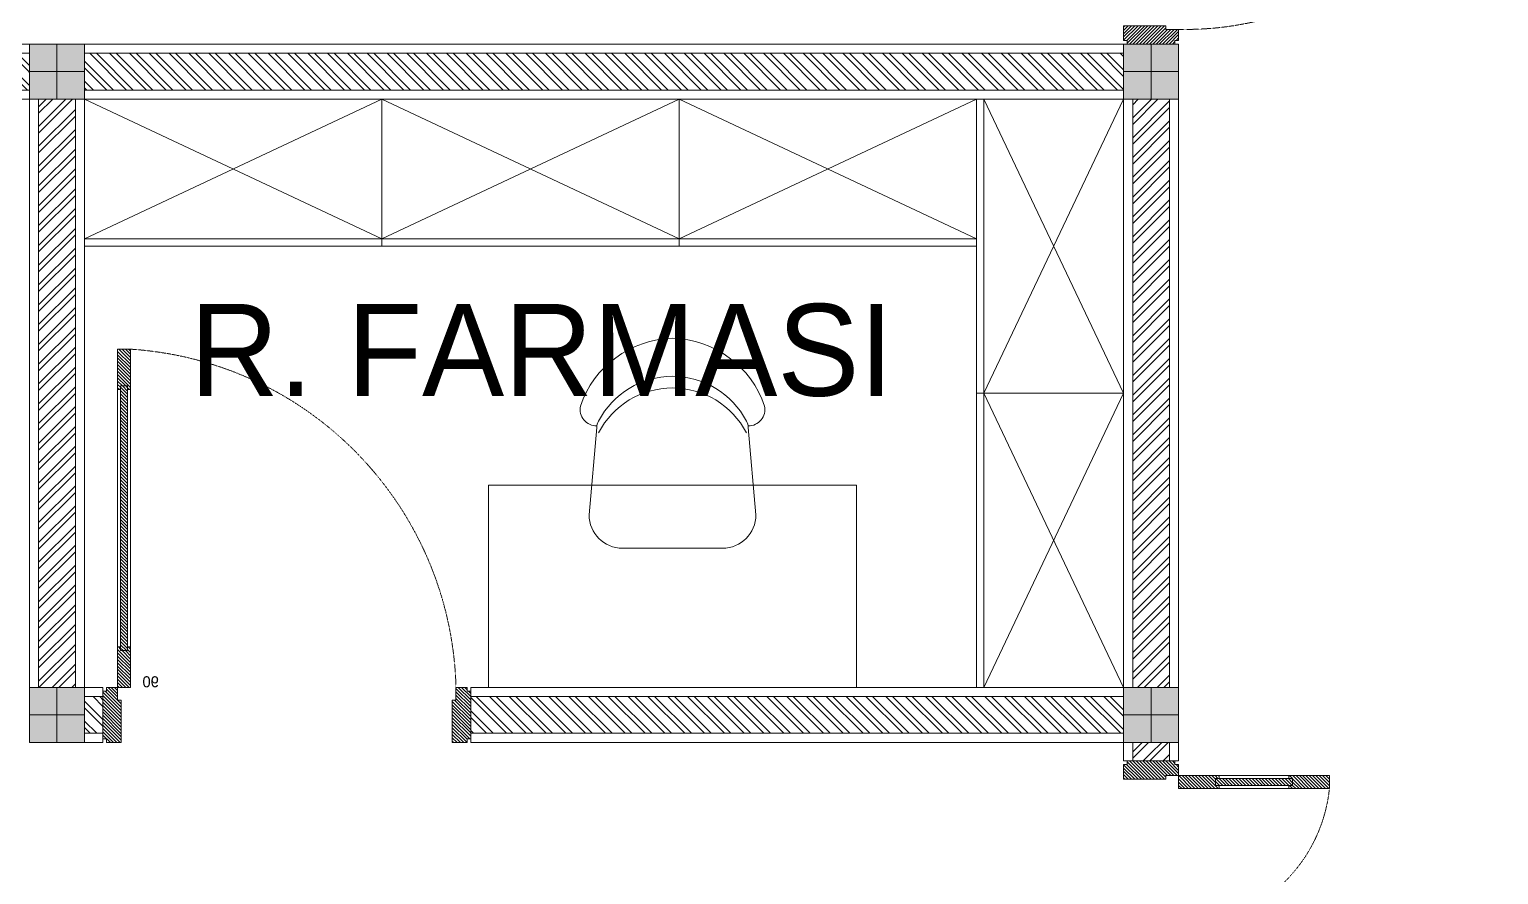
# Model space of a CAD drawing. Header units: millimetres. Extents: x -280308 to 6402717, y -14 to 2073074.
# Drawn here: x -21092 to -17097, y 411989 to 414288 of the extents above; entities that cross this region are included whole.
import ezdxf

# ---------------------------------------------------------------- set-up
doc = ezdxf.new("R2010")
doc.units = ezdxf.units.MM
doc.linetypes.add('ACAD_ISO03W100', pattern=[30, 12, -18])
doc.layers.get('0').update_dxf_attribs({"lineweight": 0})
for name, color, linetype, lineweight in [('_Door & Window', 1, 'Continuous', 0), ('A-ALINE-1', 91, 'Continuous', 20), ('A-ALINE-3', 111, 'Continuous', 15), ('A-ALINE-6', 117, 'Continuous', 9), ('A-Furn', 250, 'Continuous', 0), ('A-FURN-EQPM', 177, 'Continuous', 0)]:
    doc.layers.add(name, color=color, linetype=linetype, lineweight=lineweight)
doc.layers.add('A-FILL-1', color=7, linetype='Continuous', lineweight=0, true_color=0x454545)
doc.layers.add('A-TEXT', color=254, linetype='Continuous')
doc.layers.add('FURNITURE', color=26, linetype='Continuous')
doc.styles.add('Annotative', font='arial.ttf', dxfattribs={"height": 1.25})
doc.styles.add('CENTURY', font='GOTHIC.TTF')
pattern_1 = [(314.9999999999999, (53194.57291761902, 90792.15747045138), (26.94076836320747, 26.94076836320746), []), (314.9999999999999, (53194.57291761902, 90774.19695045141), (26.94076836320747, 26.94076836320746), [])]
pattern_2 = [(134.9999999999999, (51.18041058460949, 3.296918293926865e-10), (-4.490128060534579, -4.490128060534575), [])]
pattern_3 = [(134.9999999999999, (0, 0), (-4.490128060534579, -4.490128060534575), [])]

# ---------------------------------------------------------------- blocks, each defined once
blk = doc.blocks.new('A$Ccf87384a')
blk.add_wipeout([(-75, 74.99999999999909), (75.00000000002728, 74.99999999999909), (75.00000000002728, -75), (-75, -75)])
blk.add_wipeout([(-74.99999999999818, -74.99999999999974), (-74.99999999999818, 75.00000000000753), (75, 75.00000000000756), (75, -74.99999999999972)])
at = {"layer": 'A-FILL-1', "ltscale": 0.25}
h = blk.add_hatch(color=256, dxfattribs=at)
h.dxf.hatch_style = 1
h.paths.add_polyline_path([(-75, -75), (-75, 75), (75, 75), (75, -75)])
at = {"layer": 'A-ALINE-1'}
blk.add_lwpolyline([(-75, -75), (-75, 75), (75, 75), (75, -75)], close=True, dxfattribs=at)
at = {"layer": 'A-FILL-1', "ltscale": 0.25}
for p, q in [((0, 75), (0, -75)), ((-75, 0), (75, 0))]:
    blk.add_line(p, q, dxfattribs=at)
blk = doc.blocks.new('A$C6ab96ad6')
at = {"layer": 'A-Furn'}
h = blk.add_hatch(dxfattribs=at)
h.set_pattern_fill('ANSI31', color=256, scale=2, angle=540, style=0)
h.set_pattern_definition([(225, (-3598.320602994849, 30706.99540839973), (4.490128060534577, -4.490128060534577), [])])
h.paths.add_polyline_path([(10.000000012893, 960.0000000035216), (10.000000012893, 850.0000000035216), (2.000000012863893, 850.0000000035216), (2.000000012892997, 860.0000000034051), (-16.999999987107, 860.0000000034051), (-16.999999987107, 850.0000000035216), (-24.999999987107, 850.0000000035216), (-24.999999987107, 960.0000000035216)])
h = blk.add_hatch(dxfattribs=at)
h.set_pattern_fill('ANSI31', color=256, scale=2, angle=540, style=0)
h.set_pattern_definition([(225, (-3598.320602994849, 30816.99540839973), (4.490128060534577, -4.490128060534577), [])])
h.paths.add_polyline_path([(2.000000012892997, 860.0000000034051), (-16.99999999941792, 860.0000000034051), (-16.99999999941792, 250.0000000004948), (2.000000012892997, 250.0000000004948)])
h = blk.add_hatch(dxfattribs=at)
h.set_pattern_fill('ANSI31', color=256, scale=2, angle=540, style=0)
h.set_pattern_definition([(225, (-3198.320602995023, 30306.99540839973), (4.490128060534577, -4.490128060534577), [])])
h.paths.add_polyline_path([(-1210.000000012893, 560.0000000035216), (-1210.000000012893, 450.0000000035216), (-1202.000000012864, 450.0000000035216), (-1202.000000012893, 460.0000000034051), (-1183.000000012893, 460.0000000034051), (-1183.000000012893, 450.0000000035216), (-1175.000000012893, 450.0000000035216), (-1175.000000012893, 560.0000000035216)])
h = blk.add_hatch(dxfattribs=at)
h.set_pattern_fill('ANSI31', color=256, scale=2, angle=540, style=0)
h.set_pattern_definition([(225, (-3198.320602995023, 30816.99540839973), (4.490128060534577, -4.490128060534577), [])])
h.paths.add_polyline_path([(-1202.000000012893, 460.0000000034051), (-1183.000000000582, 460.0000000034051), (-1183.000000000582, 250.0000000004948), (-1202.000000012893, 250.0000000004948)])
h = blk.add_hatch(dxfattribs=at)
h.set_pattern_fill('ANSI31', color=256, scale=2, angle=540, style=0)
h.set_pattern_definition([(225, (-2593.773514220753, 30816.99540841204), (4.490128060534577, -4.490128060534577), [])])
h.paths.add_polyline_path([(-1210.000000000582, 150.0000000003783), (-1210.000000000582, 260.0000000003783), (-1202.000000000553, 260.0000000003711), (-1202.000000000582, 250.0000000004948), (-1183.000000000582, 250.0000000004948), (-1183.000000000582, 260.0000000003783), (-1175.000000000582, 260.0000000003783), (-1175.000000000582, 150.0000000003783)])
h = blk.add_hatch(dxfattribs=at)
h.set_pattern_fill('ANSI31', color=256, scale=2, angle=540, style=0)
h.set_pattern_definition([(225, (-2993.773514220578, 30816.99540841204), (4.490128060534577, -4.490128060534577), [])])
h.paths.add_polyline_path([(10.00000000058208, 150.0000000003783), (10.00000000058208, 260.0000000003783), (2.000000000552973, 260.0000000003711), (2.000000000582077, 250.0000000004948), (-16.99999999941792, 250.0000000004948), (-16.99999999941792, 260.0000000003783), (-24.99999999941792, 260.0000000003783), (-24.99999999941792, 150.0000000003783)])
h = blk.add_hatch(dxfattribs=at)
h.set_pattern_fill('ANSI31', color=256, scale=2, angle=540, style=0)
h.set_pattern_definition([(225, (-3898.32060299578, 30765.81499781512), (4.490128060534577, -4.490128060534577), [])])
h.paths.add_polyline_path([(-1239.999999999854, -5.820766091346741e-11), (-1239.999999999884, 9.999999999941792), (-1249.999999999884, 9.999999999941792), (-1249.999999999884, 139.9999999998545), (-1239.999999999884, 139.9999999998545), (-1239.999999999854, 149.9999999997672), (-1210.000000000582, 150.0000000003783), (-1210.000000000611, 115.0000000077416), (-1200.000000000611, 115.0000000077416), (-1200, 0)])
h = blk.add_hatch(dxfattribs=at)
h.set_pattern_fill('ANSI31', color=256, scale=2, angle=540, style=0)
h.set_pattern_definition([(225, (-3598.320602994529, 30765.81499781512), (4.490128060534577, -4.490128060534577), [])])
h.paths.add_polyline_path([(39.99999999985448, -5.820766091346741e-11), (39.99999999988358, 9.999999999941792), (49.99999999988358, 9.999999999941792), (49.99999999988358, 139.9999999998545), (39.99999999988358, 139.9999999998545), (39.99999999985448, 149.9999999997672), (10.00000000058208, 150.0000000003783), (10.00000000061118, 115.0000000077416), (6.111804395914078e-10, 115.0000000077416), (0, 0)])
at = {"layer": '_Door & Window'}
for points in [[(10.000000012893, 960.0000000035216), (10.000000012893, 850.0000000035216), (2.000000012863893, 850.0000000035216), (2.000000012892997, 860.0000000034051), (-16.999999987107, 860.0000000034051), (-16.999999987107, 850.0000000035216), (-24.999999987107, 850.0000000035216), (-24.999999987107, 960.0000000035216), (10.000000012893, 960.0000000035216)], [(-1210.000000012893, 560.0000000035216), (-1210.000000012893, 450.0000000035216), (-1202.000000012864, 450.0000000035216), (-1202.000000012893, 460.0000000034051), (-1183.000000012893, 460.0000000034051), (-1183.000000012893, 450.0000000035216), (-1175.000000012893, 450.0000000035216), (-1175.000000012893, 560.0000000035216), (-1210.000000012893, 560.0000000035216)], [(-1210.000000000582, 150.0000000003783), (-1210.000000000582, 260.0000000003783), (-1202.000000000553, 260.0000000003711), (-1202.000000000582, 250.0000000004948), (-1183.000000000582, 250.0000000004948), (-1183.000000000582, 260.0000000003783), (-1175.000000000582, 260.0000000003783), (-1175.000000000582, 150.0000000003783), (-1210.000000000582, 150.0000000003783)], [(10.00000000058208, 150.0000000003783), (10.00000000058208, 260.0000000003783), (2.000000000552973, 260.0000000003711), (2.000000000582077, 250.0000000004948), (-16.99999999941792, 250.0000000004948), (-16.99999999941792, 260.0000000003783), (-24.99999999941792, 260.0000000003783), (-24.99999999941792, 150.0000000003783), (10.00000000058208, 150.0000000003783)], [(-1239.999999999854, -5.820766091346741e-11), (-1239.999999999884, 9.999999999941792), (-1249.999999999884, 9.999999999941792), (-1249.999999999884, 139.9999999998545), (-1239.999999999884, 139.9999999998545), (-1239.999999999854, 149.9999999997672), (-1210.000000000582, 150.0000000003783), (-1210.000000000611, 115.0000000077416), (-1200.000000000611, 115.0000000077416), (-1200, 0), (-1239.999999999854, -5.820766091346741e-11)], [(39.99999999985448, -5.820766091346741e-11), (39.99999999988358, 9.999999999941792), (49.99999999988358, 9.999999999941792), (49.99999999988358, 139.9999999998545), (39.99999999988358, 139.9999999998545), (39.99999999985448, 149.9999999997672), (10.00000000058208, 150.0000000003783), (10.00000000061118, 115.0000000077416), (6.111804395914078e-10, 115.0000000077416), (0, 0), (39.99999999985448, -5.820766091346741e-11)]]:
    blk.add_lwpolyline(points, dxfattribs=at)
for points in [[(10.00000000058208, 150.0000000003783), (-24.999999987107, 150.0000000003783), (-24.999999987107, 960.0000000035216), (10.00000000058208, 960.0000000035216)], [(-1210.000000000582, 150.0000000003783), (-1175.000000012893, 150.0000000003783), (-1175.000000012893, 560.0000000035216), (-1210.000000000582, 560.0000000035216)]]:
    blk.add_lwpolyline(points, close=True, dxfattribs=at)
at = {"layer": '_Door & Window', "linetype": 'ACAD_ISO03W100', "ltscale": 0.02}
for centre, radius, start, end in [((22.15318361329264, 139.1291594183103), 822.2250497890324, 93.28885543498365, 179.2424562674238), ((-1218.092067441175, 144.0926212447503), 418.1337991375786, 0.8094995735841771, 84.08470413536858)]:
    blk.add_arc(centre, radius, start, end, dxfattribs=at)
at = {"layer": 'A-Furn'}
for points in [[(2.000000012892997, 860.0000000034051), (-16.99999999941792, 860.0000000034051), (-16.99999999941792, 250.0000000004948), (2.000000012892997, 250.0000000004948)], [(-1202.000000012893, 460.0000000034051), (-1183.000000000582, 460.0000000034051), (-1183.000000000582, 250.0000000004948), (-1202.000000012893, 250.0000000004948)]]:
    blk.add_lwpolyline(points, close=True, dxfattribs=at)
at = {"layer": 'Defpoints', "ltscale": 0.25, "insert": (-98.86915493193081, 182.1054837065982), "char_height": 30.00000000000001, "attachment_point": 1, "style": 'CENTURY'}
blk.add_mtext_dynamic_manual_height_columns('120', width=78.46666834107602, gutter_width=750.0000000000001, heights=[0], dxfattribs=at)
blk = doc.blocks.new('P180')
at = {"layer": 'A-Furn'}
h = blk.add_hatch(dxfattribs=at)
h.set_pattern_fill('ANSI31', color=256, scale=2, angle=450, style=0)
h.set_pattern_definition(pattern_3)
h.paths.add_polyline_path([(-30765.81499781518, -2658.320602995926), (-30755.81499781518, -2658.320602995896), (-30755.81499781518, -2648.320602995896), (-30625.81499781529, -2648.320602995896), (-30625.81499781529, -2658.320602995896), (-30615.81499781535, -2658.320602995926), (-30615.81499781471, -2688.320602995198), (-30650.81499780738, -2688.320602995169), (-30650.81499780738, -2698.320602995169), (-30765.81499781512, -2698.32060299578)])
h = blk.add_hatch(dxfattribs=at)
h.set_pattern_fill('ANSI31', color=256, scale=2, angle=450, style=0)
h.set_pattern_definition([(134.9999999999999, (51.18041059692041, -604.5470887739539), (-4.490128060534579, -4.490128060534575), [])])
h.paths.add_polyline_path([(-30615.81499781471, -3608.320602995111), (-30505.81499781471, -3608.320602995111), (-30505.81499781477, -3600.320602995082), (-30515.8149978146, -3600.320602995111), (-30515.8149978146, -3581.320602995111), (-30505.81499781471, -3581.320602995111), (-30505.81499781471, -3573.320602995111), (-30615.81499781471, -3573.320602995111)])
h = blk.add_hatch(dxfattribs=at)
h.set_pattern_fill('ANSI31', color=256, scale=2, angle=450, style=0)
h.set_pattern_definition(pattern_2)
h.paths.add_polyline_path([(-29795.81499781169, -3600.320603007422), (-29795.81499781169, -3581.320602995111), (-30515.8149978146, -3581.320602995111), (-30515.8149978146, -3600.320603007422)])
h = blk.add_hatch(dxfattribs=at)
h.set_pattern_fill('ANSI31', color=256, scale=2, angle=450, style=0)
h.set_pattern_definition(pattern_2)
h.paths.add_polyline_path([(-29695.81499781157, -3608.320603007422), (-29805.81499781157, -3608.320603007422), (-29805.81499781157, -3600.320603007392), (-29795.81499781169, -3600.320603007422), (-29795.81499781169, -3581.320603007422), (-29805.81499781157, -3581.320603007422), (-29805.81499781157, -3573.320603007422), (-29695.81499781157, -3573.320603007422)])
h = blk.add_hatch(dxfattribs=at)
h.set_pattern_fill('ANSI31', color=256, scale=2, angle=450, style=0)
h.set_pattern_definition(pattern_3)
h.paths.add_polyline_path([(-30765.81499781518, -3638.320602994383), (-30755.81499781518, -3638.320602994412), (-30755.81499781518, -3648.320602994412), (-30625.81499781529, -3648.320602994412), (-30625.81499781529, -3638.320602994412), (-30615.81499781535, -3638.320602994383), (-30615.81499781471, -3608.320602995111), (-30650.81499780738, -3608.32060299514), (-30650.81499780738, -3598.32060299514), (-30765.81499781512, -3598.320602994529)])
at = {"layer": '_Door & Window'}
for points in [[(-30765.81499781518, -2658.320602995926), (-30755.81499781518, -2658.320602995896), (-30755.81499781518, -2648.320602995896), (-30625.81499781529, -2648.320602995896), (-30625.81499781529, -2658.320602995896), (-30615.81499781535, -2658.320602995926), (-30615.81499781471, -2688.320602995198), (-30650.81499780738, -2688.320602995169), (-30650.81499780738, -2698.320602995169), (-30765.81499781512, -2698.32060299578), (-30765.81499781518, -2658.320602995926)], [(-30615.81499781471, -3608.320602995111), (-30505.81499781471, -3608.320602995111), (-30505.81499781477, -3600.320602995082), (-30515.8149978146, -3600.320602995111), (-30515.8149978146, -3581.320602995111), (-30505.81499781471, -3581.320602995111), (-30505.81499781471, -3573.320602995111), (-30615.81499781471, -3573.320602995111), (-30615.81499781471, -3608.320602995111)], [(-29695.81499781157, -3608.320603007422), (-29805.81499781157, -3608.320603007422), (-29805.81499781157, -3600.320603007392), (-29795.81499781169, -3600.320603007422), (-29795.81499781169, -3581.320603007422), (-29805.81499781157, -3581.320603007422), (-29805.81499781157, -3573.320603007422), (-29695.81499781157, -3573.320603007422), (-29695.81499781157, -3608.320603007422)], [(-30765.81499781518, -3638.320602994383), (-30755.81499781518, -3638.320602994412), (-30755.81499781518, -3648.320602994412), (-30625.81499781529, -3648.320602994412), (-30625.81499781529, -3638.320602994412), (-30615.81499781535, -3638.320602994383), (-30615.81499781471, -3608.320602995111), (-30650.81499780738, -3608.32060299514), (-30650.81499780738, -3598.32060299514), (-30765.81499781512, -3598.320602994529), (-30765.81499781518, -3638.320602994383)]]:
    blk.add_lwpolyline(points, dxfattribs=at)
blk.add_lwpolyline([(-30615.81499781471, -3608.320602995111), (-30615.81499781471, -3573.320603007422), (-29695.81499781157, -3573.320603007422), (-29695.81499781157, -3608.320602995111)], close=True, dxfattribs=at)
at = {"layer": '_Door & Window', "linetype": 'ACAD_ISO03W100', "ltscale": 0.02}
blk.add_arc((-30640.46836873813, -3634.642285435199), 946.6427601551408, 3.715185801855247, 88.50768010302117, dxfattribs=at)
at = {"layer": 'A-Furn'}
blk.add_lwpolyline([(-29795.81499781169, -3600.320603007422), (-29795.81499781169, -3581.320602995111), (-30515.8149978146, -3581.320602995111), (-30515.8149978146, -3600.320603007422)], close=True, dxfattribs=at)
at = {"layer": 'Defpoints', "ltscale": 0.25, "insert": (-30585.62549089151, -3496.192778148339), "char_height": 30, "attachment_point": 1, "rotation": 270, "style": 'CENTURY'}
blk.add_mtext_dynamic_manual_height_columns('90', width=78.466668341076, gutter_width=750, heights=[0], dxfattribs=at)
blk = doc.blocks.new('A$Ca4ca9c0b')
at = {"layer": 'A-Furn'}
h = blk.add_hatch(dxfattribs=at)
h.set_pattern_fill('ANSI31', color=256, scale=2, angle=540, style=0)
h.set_pattern_definition([(225, (109566.3125288526, -240668.4215420193), (4.490128060534577, -4.490128060534577), [])])
h.paths.add_polyline_path([(10.000000012893, 1020.000000003551), (10.000000012893, 910.0000000035507), (2.000000012863893, 910.0000000035507), (2.000000012892997, 920.0000000034343), (-16.999999987107, 920.0000000034343), (-16.999999987107, 910.0000000035507), (-24.999999987107, 910.0000000035507), (-24.999999987107, 1020.000000003551)])
h = blk.add_hatch(dxfattribs=at)
h.set_pattern_fill('ANSI31', color=256, scale=2, angle=540, style=0)
h.set_pattern_definition([(225, (109566.3125288526, -240568.4215420193), (4.490128060534577, -4.490128060534577), [])])
h.paths.add_polyline_path([(2.000000012892997, 920.0000000034343), (-16.99999999941792, 920.0000000034343), (-16.99999999941792, 250.0000000005239), (2.000000012892997, 250.0000000005239)])
h = blk.add_hatch(dxfattribs=at)
h.set_pattern_fill('ANSI31', color=256, scale=2, angle=540, style=0)
h.set_pattern_definition([(225, (110170.8596176268, -240618.421542007), (4.490128060534577, -4.490128060534577), [])])
h.paths.add_polyline_path([(10.00000000058208, 150.0000000004075), (10.00000000058208, 260.0000000004075), (2.000000000552973, 260.0000000003492), (2.000000000582077, 250.0000000005239), (-16.99999999941792, 250.0000000005239), (-16.99999999941792, 260.0000000004075), (-24.99999999941792, 260.0000000004075), (-24.99999999941792, 150.0000000004075)])
h = blk.add_hatch(dxfattribs=at)
h.set_pattern_fill('ANSI31', color=256, scale=2, angle=540, style=0)
h.set_pattern_definition([(225, (109716.3125288529, -240669.6019526039), (4.490128060534577, -4.490128060534577), [])])
h.paths.add_polyline_path([(-889.999999998603, -5.820766091346741e-11), (-889.9999999986321, 9.999999999941792), (-899.9999999986321, 9.999999999941792), (-899.9999999986321, 139.9999999998254), (-889.9999999986321, 139.9999999998254), (-889.999999998603, 149.9999999997672), (-859.9999999993306, 150.0000000004075), (-859.9999999993597, 115.0000000077416), (-849.9999999993597, 115.0000000077416), (-849.9999999987485, 0)])
h = blk.add_hatch(dxfattribs=at)
h.set_pattern_fill('ANSI31', color=256, scale=2, angle=540, style=0)
h.set_pattern_definition([(225, (109566.3125288529, -240669.6019526039), (4.490128060534577, -4.490128060534577), [])])
h.paths.add_polyline_path([(39.99999999985448, -5.820766091346741e-11), (39.99999999988358, 9.999999999941792), (49.99999999988358, 9.999999999941792), (49.99999999988358, 139.9999999998254), (39.99999999988358, 139.9999999998254), (39.99999999985448, 149.9999999997672), (10.00000000058208, 150.0000000004075), (10.00000000061118, 115.0000000077416), (6.111804395914078e-10, 115.0000000077416), (0, 0)])
at = {"layer": '_Door & Window'}
for points in [[(10.000000012893, 1020.000000003551), (10.000000012893, 910.0000000035507), (2.000000012863893, 910.0000000035507), (2.000000012892997, 920.0000000034343), (-16.999999987107, 920.0000000034343), (-16.999999987107, 910.0000000035507), (-24.999999987107, 910.0000000035507), (-24.999999987107, 1020.000000003551), (10.000000012893, 1020.000000003551)], [(10.00000000058208, 150.0000000004075), (10.00000000058208, 260.0000000004075), (2.000000000552973, 260.0000000003492), (2.000000000582077, 250.0000000005239), (-16.99999999941792, 250.0000000005239), (-16.99999999941792, 260.0000000004075), (-24.99999999941792, 260.0000000004075), (-24.99999999941792, 150.0000000004075), (10.00000000058208, 150.0000000004075)], [(-889.999999998603, -5.820766091346741e-11), (-889.9999999986321, 9.999999999941792), (-899.9999999986321, 9.999999999941792), (-899.9999999986321, 139.9999999998254), (-889.9999999986321, 139.9999999998254), (-889.999999998603, 149.9999999997672), (-859.9999999993306, 150.0000000004075), (-859.9999999993597, 115.0000000077416), (-849.9999999993597, 115.0000000077416), (-849.9999999987485, 0), (-889.999999998603, -5.820766091346741e-11)], [(39.99999999985448, -5.820766091346741e-11), (39.99999999988358, 9.999999999941792), (49.99999999988358, 9.999999999941792), (49.99999999988358, 139.9999999998254), (39.99999999988358, 139.9999999998254), (39.99999999985448, 149.9999999997672), (10.00000000058208, 150.0000000004075), (10.00000000061118, 115.0000000077416), (6.111804395914078e-10, 115.0000000077416), (0, 0), (39.99999999985448, -5.820766091346741e-11)]]:
    blk.add_lwpolyline(points, dxfattribs=at)
blk.add_lwpolyline([(10.00000000058208, 150.0000000004075), (-24.999999987107, 150.0000000004075), (-24.999999987107, 1020.000000003551), (10.00000000058208, 1020.000000003551)], close=True, dxfattribs=at)
at = {"layer": '_Door & Window', "linetype": 'ACAD_ISO03W100', "ltscale": 0.02}
blk.add_arc((-6.929301123745972, 166.9526288348716), 853.2391276210273, 91.21474571532441, 181.138459278602, dxfattribs=at)
at = {"layer": 'A-Furn'}
blk.add_lwpolyline([(2.000000012892997, 920.0000000034343), (-16.99999999941792, 920.0000000034343), (-16.99999999941792, 250.0000000005239), (2.000000012892997, 250.0000000005239)], close=True, dxfattribs=at)
at = {"layer": 'Defpoints', "ltscale": 0.25, "insert": (-87.73789995184052, 181.5505102498573), "char_height": 30.00000000000001, "attachment_point": 1, "style": 'CENTURY'}
blk.add_mtext_dynamic_manual_height_columns('85', width=78.46666834107602, gutter_width=750.0000000000001, heights=[0], dxfattribs=at)
blk = doc.blocks.new('A$C7a9db0a0')
at = {"layer": 'A-FILL-1', "ltscale": 0.25}
h = blk.add_hatch(dxfattribs=at)
h.set_pattern_fill('ANSI32', color=256, scale=4, angle=270)
h.set_pattern_definition([(314.9999999999999, (64069.57291761902, 92542.1574704515), (26.94076836320747, 26.94076836320746), []), (314.9999999999999, (64069.57291761902, 92524.19695045153), (26.94076836320747, 26.94076836320746), [])])
h.paths.add_polyline_path([(27897.82668425934, -12136.02525884681), (22897.82668425934, -12136.02525884687), (22897.82668425934, -12036.02525884687), (27897.82668425934, -12036.02525884681)])
h = blk.add_hatch(dxfattribs=at)
h.set_pattern_fill('ANSI32', color=256, scale=4, angle=180)
h.set_pattern_definition([(224.9999999999999, (129626.0094135577, -40282.77149220643), (26.94076836320746, -26.94076836320747), []), (224.9999999999999, (129608.0488935577, -40282.77149220643), (26.94076836320746, -26.94076836320747), [])])
h.paths.add_polyline_path([(24947.82668425946, -13761.02525884687), (24947.82668425934, -12161.02525884687), (25047.82668425934, -12161.02525884687), (25047.82668425946, -13761.02525884687)])
h = blk.add_hatch(dxfattribs=at)
h.set_pattern_fill('ANSI32', color=256, scale=4, angle=360)
h.set_pattern_definition([(44.99999999999994, (-76655.35604503896, 26860.72097451292), (-26.94076836320746, 26.94076836320747), []), (44.99999999999994, (-76637.395525039, 26860.72097451292), (-26.94076836320746, 26.94076836320747), [])])
h.paths.add_polyline_path([(28022.82668425934, -12161.02525884681), (28022.82668425934, -13961.02525884681), (27922.82668425934, -13961.02525884681), (27922.82668425934, -12161.02525884681)])
at = {"layer": 'A-ALINE-3', "linetype": 'Continuous'}
for points in [[(27897.82668425934, -12136.02525884681), (22897.82668425934, -12136.02525884687), (22897.82668425934, -12036.02525884687), (27897.82668425934, -12036.02525884681)], [(24947.82668425946, -13761.02525884687), (24947.82668425934, -12161.02525884687), (25047.82668425934, -12161.02525884687), (25047.82668425946, -13761.02525884687)], [(28022.82668425934, -12161.02525884681), (28022.82668425934, -13961.02525884681), (27922.82668425934, -13961.02525884681), (27922.82668425934, -12161.02525884681)]]:
    blk.add_lwpolyline(points, close=True, dxfattribs=at)
at = {"layer": 'A-ALINE-6'}
for points in [[(27897.82668425934, -12161.02525884681), (22897.82668425934, -12161.02525884687), (22897.82668425934, -12011.02525884687), (27897.82668425934, -12011.02525884681)], [(24922.82668425946, -13761.02525884687), (24922.82668425934, -12161.02525884687), (25072.82668425934, -12161.02525884687), (25072.82668425946, -13761.02525884687)], [(28047.82668425934, -12161.02525884681), (28047.82668425934, -13961.02525884681), (27897.82668425934, -13961.02525884681), (27897.82668425934, -12161.02525884681)]]:
    blk.add_lwpolyline(points, close=True, dxfattribs=at)
at = {"xscale": -1, "rotation": 270}
blk.add_blockref('P180', (28771.13219900767, 16854.78973896836), dxfattribs=at)
at = {"ltscale": 0.25, "rotation": 270}
blk.add_blockref('A$C6ab96ad6', (27897.82668425934, -15211.0252588467), dxfattribs=at)
at = {"ltscale": 0.25}
for p in [(24997.82668425934, -12086.02525884687), (27972.82668425934, -12086.02525884681), (24997.82668425934, -13836.02525884687), (27972.82668425934, -13836.02525884681)]:
    blk.add_blockref('A$Ccf87384a', p, dxfattribs=at)
at = {"layer": 'A-FILL-1', "ltscale": 0.25}
h = blk.add_hatch(dxfattribs=at)
h.set_pattern_fill('ANSI32', color=256, scale=4, angle=270)
h.set_pattern_definition(pattern_1)
h.paths.add_polyline_path([(25122.82668425934, -13886.02525884681), (25072.82668425934, -13886.02525884687), (25072.82668425934, -13786.02525884687), (25122.82668425934, -13786.02525884681)])
h = blk.add_hatch(dxfattribs=at)
h.set_pattern_fill('ANSI32', color=256, scale=4, angle=270)
h.set_pattern_definition(pattern_1)
h.paths.add_polyline_path([(26122.82668425783, -13886.02525884681), (27897.82668425934, -13886.02525884681), (27897.82668425934, -13786.02525884681), (26122.82668425783, -13786.02525884681)])
at = {"layer": 'A-ALINE-3', "linetype": 'Continuous'}
for points in [[(25122.82668425934, -13886.02525884681), (25072.82668425934, -13886.02525884687), (25072.82668425934, -13786.02525884687), (25122.82668425934, -13786.02525884681)], [(26122.82668425783, -13886.02525884681), (27897.82668425934, -13886.02525884681), (27897.82668425934, -13786.02525884681), (26122.82668425783, -13786.02525884681)]]:
    blk.add_lwpolyline(points, close=True, dxfattribs=at)
at = {"layer": 'A-ALINE-6'}
for points in [[(25122.82668425934, -13911.02525884681), (25072.82668425934, -13911.02525884687), (25072.82668425934, -13761.02525884687), (25122.82668425934, -13761.02525884681)], [(26122.82668425783, -13911.02525884681), (27897.82668425934, -13911.02525884681), (27897.82668425934, -13761.02525884681), (26122.82668425783, -13761.02525884681)]]:
    blk.add_lwpolyline(points, close=True, dxfattribs=at)
at = {"ltscale": 0.25, "xscale": -1, "rotation": 270}
blk.add_blockref('A$Ca4ca9c0b', (27897.82668425946, -11111.02525884821), dxfattribs=at)
blk = doc.blocks.new('A$Ccc440957')
at = {"layer": 'FURNITURE', "color": 0, "linetype": 'ByBlock', "lineweight": -2}
for p, q in [((-44.88442327553639, 188.9999984996684), (-243.2860219831928, 171.7181555930583)), ((30.71557612431934, 2.91038304567337e-11), (30.71557612431934, 113.3999990998127)), ((30.71557612431934, 2.91038304567337e-11), (30.71557612431934, -113.3999990997545)), ((-44.88442327553639, -188.9999984996102), (-243.2860219831928, -171.7181555930292))]:
    blk.add_line(p, q, dxfattribs=at)
for centre, radius, start, end in [((-218.7990458970889, -5.697135790280299), 226.4345063344819, 108.7287839218197, 178.5582750162501), ((-284.3108639196726, 171.6382983024232), 37.79999969992786, 0, 100.970951477702), ((-170.0833592179115, 2.91038304567337e-11), 188.9999984996421, 117.545340958912, 180), ((-143.6822389923036, 2.91038304567337e-11), 188.9999984996421, 117.545340958912, 180), ((-240.0058597030584, 134.060745794588), 37.79999969992786, 94.97820448884448, 117.545340958912), ((-44.88442327553639, 113.3999990998127), 75.59999939985572, 0, 90), ((-218.7990458970889, 5.697135790309403), 226.4345063344819, 181.4417249837499, 251.2712160781803), ((-170.0833592179115, 2.91038304567337e-11), 188.9999984996421, 180, 242.454659041088), ((-143.6822389923036, 2.91038304567337e-11), 188.9999984996421, 180, 242.454659041088), ((-44.88442327553639, -113.3999990997545), 75.59999939985572, 270, 0), ((-284.3108639196726, -171.6382983023941), 37.79999969992786, 259.029048522298, 0), ((-240.0058597030584, -134.0607457945298), 37.79999969992786, 242.454659041088, 265.0217955111556)]:
    blk.add_arc(centre, radius, start, end, dxfattribs=at)
blk = doc.blocks.new('A$C4404b510')
at = {"color": 0, "linetype": 'ByBlock', "lineweight": -2, "ltscale": 0.25}
for p, q in [((7558.119509252254, 8719.99999999936), (6749.786175918998, 9099.999999999185)), ((6749.786175919115, 8719.999999999185), (7558.11950925237, 9099.99999999936)), ((8366.452842585626, 8719.999999999185), (7558.119509252254, 9099.99999999936)), ((7558.119509252254, 8719.99999999936), (8366.452842585626, 9099.999999999185)), ((9174.786175918998, 8719.99999999901), (8366.452842585626, 9099.999999999185)), ((8366.452842585626, 8719.999999999185), (9174.786175918998, 9099.99999999901)), ((9194.786175919115, 8299.999999999185), (9574.786175918998, 9099.999999999243)), ((9194.786175918998, 9099.999999999127), (9574.786175919115, 8299.999999999127)), ((9194.786175918998, 7499.999999999243), (9574.786175919115, 8299.999999999185)), ((9194.786175919115, 8299.999999999185), (9574.786175918998, 7499.999999999243))]:
    blk.add_line(p, q, dxfattribs=at)
for points in [[(6749.786175918998, 8719.999999999185), (7558.119509252254, 8719.99999999936), (7558.119509252254, 9099.99999999936), (6749.786175918998, 9099.999999999185)], [(8366.452842585626, 8719.999999999185), (7558.119509252254, 8719.99999999936), (7558.119509252254, 9099.99999999936), (8366.452842585626, 9099.999999999185)], [(9174.786175918998, 8719.99999999901), (8366.452842585626, 8719.999999999185), (8366.452842585626, 9099.999999999185), (9174.786175918998, 9099.99999999901)], [(9174.786175918998, 9099.999999999243), (9174.786175919115, 8299.999999999185), (9194.786175919115, 8299.999999999185), (9194.786175918998, 9099.999999999243)], [(9194.786175918998, 9099.999999999243), (9194.786175919115, 8299.999999999185), (9574.786175919115, 8299.999999999185), (9574.786175918998, 9099.999999999243)], [(6749.786175918998, 8699.999999999185), (7558.119509252254, 8699.99999999936), (7558.119509252254, 8719.99999999936), (6749.786175918998, 8719.999999999185)], [(8366.452842585626, 8699.999999999185), (7558.119509252254, 8699.99999999936), (7558.119509252254, 8719.99999999936), (8366.452842585626, 8719.999999999185)], [(9174.786175918998, 8699.99999999901), (8366.452842585626, 8699.999999999185), (8366.452842585626, 8719.999999999185), (9174.786175918998, 8719.99999999901)], [(9174.786175918998, 7499.999999999243), (9174.786175919115, 8299.999999999185), (9194.786175919115, 8299.999999999185), (9194.786175918998, 7499.999999999243)], [(9194.786175918998, 7499.999999999243), (9194.786175919115, 8299.999999999185), (9574.786175919115, 8299.999999999185), (9574.786175918998, 7499.999999999243)]]:
    blk.add_lwpolyline(points, close=True, dxfattribs=at)
at = {"layer": 'A-FURN-EQPM', "color": 0, "linetype": 'ByBlock', "lineweight": -2, "ltscale": 0.25}
blk.add_lwpolyline([(7848.523121710517, 7499.999999999185), (8848.523121710517, 7499.999999999185), (8848.523121710517, 8049.999999999185), (7848.523121710517, 8049.999999999185)], close=True, dxfattribs=at)
at = {"ltscale": 0.25, "xscale": 1.2, "yscale": 1.2, "zscale": 1.2, "rotation": 270}
blk.add_blockref('A$Ccc440957', (8348.523121710517, 7915.41482714907), dxfattribs=at)
blk = doc.blocks.new('2')
at = {"ltscale": 0.25}
blk.add_blockref('A$C7a9db0a0', (-46014.8964609587, 426259.2889798831), dxfattribs=at)
at = {"layer": 'A-FURN-EQPM', "ltscale": 0.25}
blk.add_blockref('A$C4404b510', (-27691.87104086438, 404998.263721037), dxfattribs=at)
at = {"layer": 'A-TEXT', "ltscale": 0.25, "insert": (-20978.75879903714, 413541.3327817072), "char_height": 250, "attachment_point": 1, "style": 'Annotative'}
blk.add_mtext_dynamic_manual_height_columns('\\pxqc;{\\fCentury Gothic|b0|i0|c0|p34;R. FARMASI}', width=2559.485273078443, gutter_width=1670.625, heights=[0], dxfattribs=at)

msp = doc.modelspace()

# ---------------------------------------------------------------- block references
msp.add_blockref('2', (0, 0))

doc.saveas('drawing.dxf')
